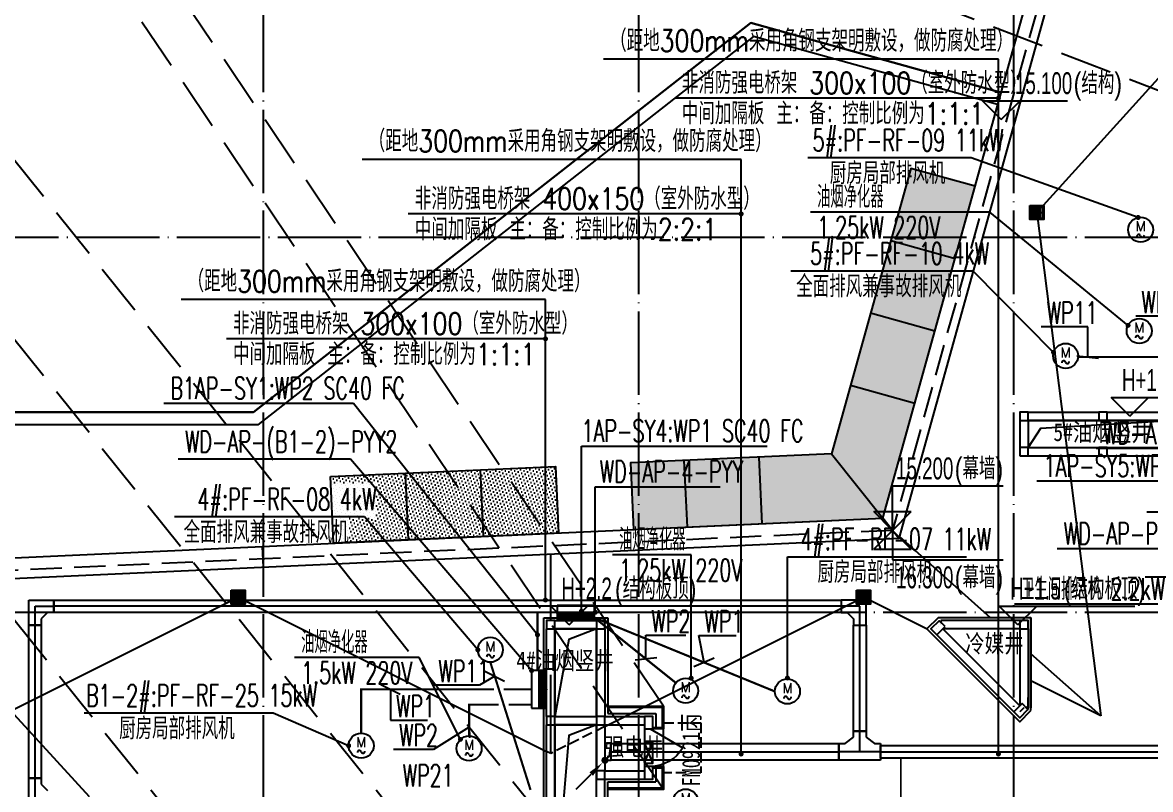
# Model space of a CAD drawing. Extents: x -233336 to 840473, y -28113 to 330904.
# Drawn here: x 71627 to 98686, y 279750 to 298146 of the extents above; entities that cross this region are included whole.
import ezdxf
from ezdxf.enums import TextEntityAlignment as Align
from ezdxf.xclip import XClip

# ---------------------------------------------------------------- set-up
doc = ezdxf.new("R2010")
doc.units = 0
doc.header["$LTSCALE"] = 1000
doc.header["$XCLIPFRAME"] = 2
doc.linetypes.add('104-14# 核心筒$0$DOTE', pattern=[2.42, 2, -0.2, 0.02, -0.2])
doc.linetypes.add('X-104 14#平面$0$DASH', pattern=[0.35, 0.25, -0.1])
doc.layers.get('0').update_dxf_attribs({"linetype": 'CONTINUOUS'})
for name, color, linetype in [('104-14# 核心筒$0$A_AXIS-轴线', 8, '104-14# 核心筒$0$DOTE'), ('CABLETRAY', 130, 'CONTINUOUS'), ('CABLETRAY_DIM', 80, 'CONTINUOUS'), ('CABLETRAY_DOTE', 160, 'CONTINUOUS'), ('DIM-动力', 80, 'CONTINUOUS'), ('DIM-箱柜', 80, 'CONTINUOUS'), ('EQUIP-动力', 80, 'CONTINUOUS'), ('EQUIP-箱柜', 80, 'CONTINUOUS'), ('LWIRE', 80, 'CONTINUOUS'), ('TEL_LEAD', 80, 'CONTINUOUS'), ('WIRE-动力', 50, 'CONTINUOUS'), ('X-104 14#平面$0$01-标注_标高', 8, 'CONTINUOUS'), ('X-104 14#平面$0$02-TEXT_标注', 9, 'CONTINUOUS'), ('X-104 14#平面$0$A-C_玻璃幕墙', 8, 'CONTINUOUS'), ('X-104 14#平面$0$A-O_分水线', 8, 'CONTINUOUS'), ('X-104 14#平面$0$A-O_屋面', 8, 'CONTINUOUS'), ('X-104 14#平面$0$A-SUR_保温', 8, 'CONTINUOUS'), ('X-104 14#平面$0$A-TECH_电气', 8, 'CONTINUOUS'), ('X-104 14#平面$0$A-TECH_结构', 8, 'CONTINUOUS'), ('X-104 14#平面$0$A_STR-砌块墙', 7, 'CONTINUOUS'), ('X-104 14#平面$0$A_STR-砼柱', 8, 'CONTINUOUS'), ('X-104 14#平面$0$DOOR_FIRE', 8, 'CONTINUOUS'), ('X-104 14#平面$0$DOOR_FIRE_TEXT', 7, 'CONTINUOUS'), ('X-104 14#平面$0$DUCT-新风管立管', 3, 'CONTINUOUS'), ('X-104 14#平面$0$EH_玻璃', 8, 'CONTINUOUS'), ('X-104 14#平面$0$SURFACE', 6, 'CONTINUOUS')]:
    doc.layers.add(name, color=color, linetype=linetype)
doc.layers.add('X-104 14#平面$0$04-不打印_辅助线', color=8, linetype='CONTINUOUS', plot=False)
doc.styles.add('_TCH_DIM', font='ROMANS2', dxfattribs={"width": 0.8, "bigfont": 'HZDF2'})
doc.styles.add('_TCH_LABEL', font='COMPLEX', dxfattribs={"bigfont": 'GBCBIG'})
doc.styles.add('_TEL_DIM', font='ROMANS2', dxfattribs={"width": 0.8, "height": 3.5, "bigfont": 'HZDF2'})
doc.styles.get("Standard").update_dxf_attribs({"font": 'GBENOR', "bigfont": 'GBCBIG'})
doc.styles.add('X-104 14#平面$0$_TCH_DIM', font='ros.shx', dxfattribs={"width": 0.8, "bigfont": 'jd.shx'})
doc.styles.add('X-104 14#平面$0$_TCH_WINDOW', font='STXIHEI.TTF', dxfattribs={"width": 0.75, "height": 3.5})
doc.styles.add('X-104 14#平面$0$Standard', font='STXIHEI.TTF', dxfattribs={"width": 0.8})

# ---------------------------------------------------------------- blocks, each defined once
blk = doc.blocks.new('$equip$00001811')
blk.add_circle((0, 0), 0.5)
for centre, radius, start, end in [((-0.073, -0.273), 0.0768, 17.2272, 184.2164), ((0.073, -0.227), 0.0769, 197.2591, 5.1179)]:
    blk.add_arc(centre, radius, start, end)
at = {"color": 7, "style": '_TEL_DIM'}
blk.add_attdef('$TEXT$', text='', height=0.4, dxfattribs=at).set_placement((0.001, 0.137), align=Align.MIDDLE_CENTER)
at = {"color": 7, "style": '_TEL_DIM', "flags": 1}
blk.add_attdef('A', text='', height=0.00002, dxfattribs=at).set_placement((0, 0), align=Align.MIDDLE_CENTER)
blk = doc.blocks.new('104-14# 核心筒')
at = {"layer": '104-14# 核心筒$0$A_AXIS-轴线'}
for p, q in [((77400, 317833.6), (77400, 259754.9)), ((86400, 317833.6), (86400, 259754.9)), ((95400, 317833.6), (95400, 259754.9)), ((-9370.1, 293000), (120259.9, 293000)), ((-9370.1, 284000), (120259.9, 284000))]:
    blk.add_line(p, q, dxfattribs=at)
blk = doc.blocks.new('X-104 14#平面$0$0000')
for p, q in [((59350, 29855), (54563, 24557)), ((26400, 10834), (35400, 15334))]:
    blk.add_line(p, q)
for points in [[(54563, 24557), (56097, 12485)], [(53450, 14841), (51263, 16788)], [(42900, 14771), (42900, 16363)], [(35400, 15334), (42800, 11634)], [(44200, 12234), (50400, 15334)], [(51914, 14577), (50400, 15334)], [(56097, 12485), (54420, 13978)], [(42900, 11584), (42900, 13471)], [(56097, 12485), (54420, 13324)]]:
    blk.add_lwpolyline(points)
at = {"linetype": 'X-104 14#平面$0$DASH'}
blk.add_lwpolyline([(44200, 12234), (42900, 11584), (42800, 11634)], dxfattribs=at)
blk = doc.blocks.new('X-104 14#平面$0$jtkjuyriuy')
h = blk.add_hatch()
h.set_pattern_fill('ANSI31', color=8, scale=30, angle=45)
h.set_pattern_definition([(90, (0, 0), (-47.625, 1e-14), [])])
h.paths.add_polyline_path([(-138, 138), (138, 138), (138, -138), (-138, -138)])
for points in [[(-168, 168), (168, 168), (168, -168), (-168, -168)], [(-138, 138), (138, 138), (138, -138), (-138, -138)]]:
    blk.add_lwpolyline(points, close=True)
at = {"layer": 'X-104 14#平面$0$04-不打印_辅助线'}
for p, q in [((-168, 0), (168, 0)), ((0, 168), (0, -168))]:
    blk.add_line(p, q, dxfattribs=at)
blk = doc.blocks.new('X-104 14#平面$0$ddddllll')
at = {"layer": 'X-104 14#平面$0$A-O_分水线'}
for p in [(71663, 24257), (52500, 15034), (67500, 15034)]:
    blk.add_blockref('X-104 14#平面$0$jtkjuyriuy', p, dxfattribs=at)
blk = doc.blocks.new('X-104 14#平面$0$000003333')
for centre in [(95963, 293585), (76800, 284363), (91800, 284363)]:
    blk.add_circle(centre, 50)
blk = doc.blocks.new('*U94')
blk.add_lwpolyline([(200, 0), (200, 500), (0, 500), (0, 0), (200, 0), (0, 500), (0, 0), (200, 500)])
blk = doc.blocks.new('X-104 14#平面$0$dd')
at = {"layer": 'X-104 14#平面$0$A-TECH_电气'}
blk.add_blockref('*U94', (86613, -18723), dxfattribs=at)
blk = doc.blocks.new('X-104 14#平面$0$$DorLib2D$00000228')
at = {"color": 0}
blk.add_line((0.5, 0), (0, 0.866), dxfattribs=at)
blk.add_arc((0.5, 0), 1, 120, 180, dxfattribs=at)
blk = doc.blocks.new('_FZHK')
blk.add_lwpolyline([(-0.5, -0.5), (0.5, -0.5), (0.5, 0.5), (-0.5, 0.5)], close=True)
blk = doc.blocks.new('X-104 14#平面')
at = {"layer": 'X-104 14#平面$0$EH_玻璃'}
h = blk.add_hatch(dxfattribs=at)
h.set_pattern_fill('DOTS', color=256, scale=50, angle=45)
h.paths.add_polyline_path([(91034.5, 287800.7), (86209.5, 287581), (86282.3, 285982.7), (92265.6, 286255.1), (94479, 294219.8), (92937.4, 294648.2)])
h = blk.add_hatch(dxfattribs=at)
h.set_pattern_fill('DOTS', color=256, scale=50, angle=45)
h.paths.add_polyline_path([(79016.9, 287253.6), (84411.3, 287499.2), (84484.1, 285900.8), (79089.7, 285655.2)])
for p, q in [((95550, 281751.6), (93701.6, 283600)), ((95550, 283600), (95550, 281751.6))]:
    blk.add_line(p, q)
for points in [[(95650, 281710.2), (95550, 281610.2)], [(95750, 281668.8), (95750, 281951.6)]]:
    blk.add_lwpolyline(points)
at = {"layer": 'X-104 14#平面$0$01-标注_标高'}
for p, q in [((95107.7, 295821.5), (94657.7, 296271.5)), ((94657.7, 296271.5), (96692.5, 296271.5)), ((95107.7, 295821.5), (95557.7, 296271.5)), ((98190.2, 288701.7), (97740.2, 289151.7)), ((97740.2, 289151.7), (100996.2, 289151.7)), ((98190.2, 288701.7), (98640.2, 289151.7)), ((92496.6, 285965.3), (92496.6, 287031)), ((92496.6, 287031), (95156.1, 287031)), ((92496.6, 285965.3), (92046.6, 286415.3)), ((92046.6, 286415.3), (92946.6, 286415.3)), ((92496.6, 285965.3), (92946.6, 286415.3)), ((92496.6, 285965.3), (92046.6, 285515.3)), ((92496.6, 285965.3), (92946.6, 285515.3)), ((92496.6, 285965.3), (92496.6, 285257.5)), ((92046.6, 285515.3), (92946.6, 285515.3)), ((92496.6, 285257.5), (95156.1, 285257.5)), ((84740.7, 283700.6), (84290.7, 284150.6)), ((84290.7, 284150.6), (87546.7, 284150.6)), ((84740.7, 283700.6), (85190.7, 284150.6)), ((95506.7, 283698), (95056.7, 284148)), ((95056.7, 284148), (98312.7, 284148)), ((95506.7, 283698), (95956.7, 284148))]:
    blk.add_line(p, q, dxfattribs=at)
at = {"layer": 'X-104 14#平面$0$02-TEXT_标注', "linetype": 'X-104 14#平面$0$DASH', "ltscale": 5}
for points in [[(109150, 292550), (65999.9, 309185)], [(63675.9, 304510.3), (87000, 275450)], [(87000, 281750), (72474, 303121.5)], [(87000, 279750), (72474, 301121.5)], [(58275.9, 300210.3), (81600, 271150)], [(63675.9, 300210.3), (87000, 271150)]]:
    blk.add_lwpolyline(points, dxfattribs=at)
at = {"layer": 'X-104 14#平面$0$A-C_玻璃幕墙'}
blk.add_line((91491.6, 289445.4), (93033.1, 289017), dxfattribs=at)
blk.add_lwpolyline([(91034.5, 287800.7), (86209.5, 287581), (86282.3, 285982.7), (92265.6, 286255.1), (94479, 294219.8), (92937.4, 294648.2)], close=True, dxfattribs=at)
for points in [[(92455.5, 292914), (93997, 292485.6)], [(91973.5, 291179.7), (93515.1, 290751.3)], [(87576, 286041.6), (87503.2, 287639.9)], [(89374.1, 286123.4), (89301.3, 287721.8)], [(91034.5, 287800.7), (92265.6, 286255.1)], [(79016.9, 287253.6), (84411.3, 287499.2), (84484.1, 285900.8), (79089.7, 285655.2), (79016.9, 287253.6)], [(82686, 285819), (82613.2, 287417.3)], [(80887.8, 285737.1), (80815.1, 287335.4)], [(85670, 281750), (87000, 281750), (87000, 281200), (86750, 281200)], [(85670, 281720), (86970, 281720), (86970, 281230), (86750, 281230)], [(86750, 280300), (87000, 280300), (87000, 279750), (85670, 279750)], [(86750, 280270), (86970, 280270), (86970, 279780), (85670, 279780)]]:
    blk.add_lwpolyline(points, dxfattribs=at)
at = {"layer": 'X-104 14#平面$0$A-O_屋面'}
blk.add_lwpolyline([(82349.8, 264577.4), (83499.8, 267565.9), (52926.6, 266284.7), (53491, 268939.8), (17309.3, 268308.2), (22065.4, 284894.6), (62738.3, 285920), (62307.5, 284891.2), (92265.6, 286255.1), (99426.9, 312025), (120741.8, 306094.6), (117562.9, 278400.5), (119297.3, 278014.5), (109062.3, 262867.9), (82417.6, 264753.6)], dxfattribs=at)
blk.add_lwpolyline([(83126.9, 265204.7), (108809.6, 263387.1), (118471.8, 277685.9), (117014.8, 278010.2), (120196.4, 305727.4), (99774.7, 311409.3), (92650.5, 285772.1), (61541.2, 284355.8), (61978.8, 285400.7), (22444.8, 284404), (17976.2, 268819.9), (54110.7, 269450.7), (53549.7, 266811.2), (84240.1, 268097.3)], close=True, dxfattribs=at)
at = {"layer": 'X-104 14#平面$0$A-O_屋面', "ltscale": 5}
blk.add_lwpolyline([(95099.4, 296471), (89096.5, 298141.2), (77166, 288800), (8392.2, 288800), (5790.4, 276559.6), (2660.3, 277224.9), (-2631.9, 278349.8), (-6009.8, 262458.3), (40178.1, 264474.9), (39845.1, 262383.6), (83828.3, 264653.8)], dxfattribs=at)
blk.add_lwpolyline([(95099.4, 296471), (95018.9, 296182), (89162.1, 297811.5), (77269.5, 288500), (70400, 288500), (70400, 288800), (77166, 288800), (89096.5, 298141.2)], close=True, dxfattribs=at)
at = {"layer": 'X-104 14#平面$0$A-O_屋面', "color": 1}
for points in [[(92650.5, 285772.1), (92265.6, 286255.1)], [(77409.1, 285078.2), (77386.4, 285577.7)]]:
    blk.add_lwpolyline(points, dxfattribs=at)
at = {"layer": 'X-104 14#平面$0$A-O_屋面', "linetype": 'X-104 14#平面$0$DASH'}
blk.add_lwpolyline([(87000, 280150), (87000, 281350), (87900, 281350), (87900, 280150)], close=True, dxfattribs=at)
at = {"layer": 'X-104 14#平面$0$A-SUR_保温'}
for p, q in [((84130, 283870), (85670, 283870)), ((84130, 281400), (84130, 283870)), ((85670, 283870), (85670, 281570)), ((95820, 283870), (93660.2, 283870)), ((95820, 283870), (95820, 281710.2)), ((85670, 281570), (86820, 281570)), ((86820, 281570), (86820, 281200)), ((84130, 276900), (84130, 281400)), ((86820, 281200), (86750, 281200)), ((86820, 280300), (86750, 280300)), ((86820, 280300), (86820, 279930))]:
    blk.add_line(p, q, dxfattribs=at)
at = {"layer": 'X-104 14#平面$0$A-TECH_结构', "linetype": 'X-104 14#平面$0$DASH', "ltscale": 3}
blk.add_lwpolyline([(82843.2, 265024.2), (82843.2, 265024.2), (108910.7, 263179.4), (118802, 277817.3), (117234.1, 278166.3), (120414.6, 305874.3), (99635.5, 311655.6), (92496.6, 285965.3), (61847.8, 284570), (62282.6, 285608.4), (22293, 284600.3), (17709.4, 268615.2), (53862.8, 269246.3), (53300.5, 266600.6), (83944, 267884.8), (82843.2, 265024.2), (82843.2, 265024.2)], dxfattribs=at)
at = {"layer": 'X-104 14#平面$0$A_STR-砌块墙'}
for p, q in [((95750, 288799.9), (97450, 288799.9)), ((97650, 288799.9), (99350, 288799.9)), ((95550, 288599.9), (95550, 287950)), ((95750, 288599.9), (97450, 288599.9)), ((95750, 288599.9), (95750, 287950)), ((97650, 288599.9), (99350, 288599.9)), ((95750, 287950), (97450, 287950)), ((97650, 287950), (99350, 287950)), ((95750, 287750), (97450, 287750)), ((97650, 287750), (99350, 287750)), ((84200, 281500), (84200, 283600)), ((84400, 283800), (85400, 283800)), ((84400, 283600), (85400, 283600)), ((84400, 281500), (84400, 283600)), ((85400, 283600), (85400, 281500)), ((85600, 283600), (85600, 281500)), ((93560.2, 283600), (93560.2, 283600)), ((93610.2, 283650), (93610.2, 283650)), ((93618.8, 283800), (93616.8, 283798)), ((95550, 283800), (93660.2, 283800)), ((93672.1, 283742.7), (93660.2, 283800)), ((93660.2, 283700), (93660.2, 283700)), ((95550, 283600), (93701.6, 283600)), ((93701.6, 283600), (95550, 281751.6)), ((95550, 283600), (95550, 281751.6)), ((95750, 283600), (95750, 281710.2)), ((93560.2, 283458.6), (95408.6, 281610.2)), ((95650, 281710.2), (95650, 281710.2)), ((95750, 281710.2), (95692.7, 281722.1)), ((84400, 281500), (85400, 281500)), ((85600, 281500), (86550, 281500)), ((95550, 281610.2), (95550, 281610.2)), ((95600, 281660.2), (95600, 281660.2)), ((95748, 281666.8), (95750, 281668.8)), ((84200, 277000), (84200, 281300)), ((84400, 277000), (84400, 281300)), ((84400, 281300), (85400, 281300)), ((85400, 281300), (85400, 280200)), ((85600, 281300), (85600, 280200)), ((85600, 281300), (86550, 281300)), ((85600, 280200), (86550, 280200)), ((85400, 278600), (85400, 280000)), ((85600, 280000), (86550, 280000)), ((85600, 278600), (85600, 280000))]:
    blk.add_line(p, q, dxfattribs=at)
at = {"layer": 'X-104 14#平面$0$DOOR_FIRE'}
for p, q in [((86550, 281200), (86550, 280300)), ((87000, 280300), (87000, 281200))]:
    blk.add_line(p, q, dxfattribs=at)
at = {"layer": 'X-104 14#平面$0$DUCT-新风管立管'}
blk.add_lwpolyline([(99300, 288599.9), (95750, 288599.9), (95750, 287950), (99300, 287950), (99300, 288599.9), (96045.6, 288408.4), (95750, 287950)], dxfattribs=at)
for points, elevation in [([(85400, 283600), (84400, 283600), (84400, 281500), (85400, 281500), (85400, 283600), (84729.5, 283343.6), (84400, 281500)], 3000), ([(85400, 281300), (84400, 281300), (84400, 277000), (85400, 277000), (85400, 281300), (84729.5, 281043.6), (84400, 277000)], 6000)]:
    blk.add_lwpolyline(points, dxfattribs=dict(at, elevation=elevation))
at = {"layer": 'X-104 14#平面$0$SURFACE'}
for p, q in [((93440, 283479.8), (95429.8, 281490)), ((85670, 279930), (86820, 279930)), ((85670, 278550), (85670, 279930))]:
    blk.add_line(p, q, dxfattribs=at)
blk.add_lwpolyline([(95820, 281639.8), (95820, 283870), (93589.8, 283870), (93319.8, 283600), (95550, 281369.8)], close=True, dxfattribs=at)
ref = blk.add_blockref('104-14# 核心筒', (0, 0))
XClip(ref).set_block_clipping_path([(-38664.3623821461, -25500), (139216.5485069363, 330900)])
for name, p in [('X-104 14#平面$0$ddddllll', (24300, 269328.8)), ('X-104 14#平面$0$000003333', (0, 0)), ('X-104 14#平面$0$dd', (-62.7, 299100))]:
    blk.add_blockref(name, p)
at = {"layer": 'X-104 14#平面$0$A-O_分水线'}
blk.add_blockref('X-104 14#平面$0$0000', (41400, 269028.8), dxfattribs=at)
at = {"layer": 'X-104 14#平面$0$A_STR-砼柱', "xscale": 200}
for p, yscale, zscale in [((95650, 288699.9, 3000), 200, 200), ((97550, 288699.9, 3000), 200, 200), ((95650, 287850, 3000), 200, 200), ((97550, 287850, 3000), 200, 200), ((84300, 283700, 3000), 200, 200), ((85500, 283700, 3000), 200, 200), ((95650, 283700, 3000), 200, 200), ((84300, 281400, 3000), 200, 200), ((85500, 281400, 3000), 200, 200), ((86650, 281350, 3000), 300, 300), ((85500, 280100, 3000), 200, 200), ((86650, 280150, 3000), 300, 300)]:
    blk.add_blockref('_FZHK', p, dxfattribs=dict(at, yscale=yscale, zscale=zscale))
at = {"layer": 'X-104 14#平面$0$A_STR-砼柱', "xscale": 199.9999999999926, "yscale": 279.9999999999959, "zscale": 279.9999999999959, "rotation": 134.9999999999941}
for p in [(93588.5, 283628.3, 3000), (95578.3, 281638.5, 3000)]:
    blk.add_blockref('_FZHK', p, dxfattribs=at)
at = {"layer": 'X-104 14#平面$0$DOOR_FIRE'}
ref = blk.add_blockref('X-104 14#平面$0$$DorLib2D$00000228', (86685, 280750), dxfattribs=dict(at, xscale=-900, yscale=900, zscale=270, rotation=270))
ref.add_attrib('A', 'FM0921丙', (87877.5, 279820.9), dxfattribs={"layer": 'X-104 14#平面$0$DOOR_FIRE_TEXT', "height": 428.14, "rotation": 90, "style": 'X-104 14#平面$0$_TCH_WINDOW', "width": 0.75})
at = {"layer": 'X-104 14#平面$0$01-标注_标高', "color": 7, "style": 'X-104 14#平面$0$_TCH_DIM'}
for s, height, width, p in [('15.100', 525, 0.64, (95435.5, 296429)), ('(结构)', 520.93, 0.8, (96842.5, 296429)), ('H+1.8', 525, 0.64, (98001.8, 289309.2)), ('15.200', 525, 0.64, (92583.1, 287188.5)), ('(幕墙)', 520.93, 0.8, (93990.1, 287188.5)), ('16.300', 525, 0.64, (92583.1, 284575)), ('(幕墙)', 520.93, 0.8, (93990.1, 284575)), ('H+2.2', 525, 0.64, (84552.3, 284308.1)), ('(结构板顶)', 520.93, 0.8, (85839.3, 284308.1)), ('H+1.5', 525, 0.64, (95318.3, 284305.5)), ('(结构板顶)', 520.93, 0.8, (96605.3, 284305.5))]:
    blk.add_text(s, height=height, dxfattribs=dict(at, width=width)).set_placement(p)
at = {"layer": 'X-104 14#平面$0$02-TEXT_标注', "style": 'X-104 14#平面$0$Standard', "width": 0.8}
for s, p in [('5#油烟竖井', (96357.9, 288105.8, 3000)), ('冷媒井', (94240.4, 283034.4)), ('4#油烟竖井', (83474.3, 282629.1, 3000)), ('强电井', (85594.2, 280562))]:
    blk.add_text(s, height=428.14, dxfattribs=at).set_placement(p)
blk = doc.blocks.new('*X5')
at = {"color": 0}
for p, q in [((-250, 33), (-183, 100)), ((-250, 68), (-218, 100)), ((-247, 0), (-147, 100)), ((-212, 0), (-112, 100)), ((-177, 0), (-77, 100)), ((-141, 0), (-41, 100)), ((-106, 0), (-6, 100)), ((-71, 0), (29, 100)), ((-35, 0), (65, 100)), ((0, 0), (100, 100)), ((35, 0), (135, 100)), ((71, 0), (171, 100)), ((106, 0), (206, 100)), ((141, 0), (241, 100)), ((177, 0), (250, 73)), ((212, 0), (250, 38)), ((247, 0), (250, 3))]:
    blk.add_line(p, q, dxfattribs=at)
blk = doc.blocks.new('$equip$00001414')
for p, q in [((0.75, 0.6), (-0.75, 0.6)), ((-0.75, 0.6), (-0.75, 0)), ((0.75, 0), (0.75, 0.6)), ((-0.75, 0.3), (0.75, 0.3)), ((-0.75, 0), (0.75, 0))]:
    blk.add_line(p, q)
at = {"const_width": 0.3}
blk.add_lwpolyline([(-0.75, 0.15), (0.75, 0.15)], dxfattribs=at)
for p in [(0, 0.6), (-0.75, 0.3), (0, 0), (0.75, 0.3)]:
    blk.add_point(p)
at = {"xscale": 0.00300000000061118, "yscale": 0.00300000000061118, "zscale": 0.00300000000061118}
blk.add_blockref('*X5', (0, 0), dxfattribs=at)
at = {"style": '_TCH_LABEL', "flags": 9}
blk.add_attdef('A', (0, 0), '', height=0.00002, dxfattribs=at)
blk = doc.blocks.new('$TelecSys$00000081')
for p, q in [((0.104, 0.104), (0.104, 0.104)), ((-0.104, -0.104), (-0.104, -0.104)), ((-1.15, -1.15), (-0.55, -0.55))]:
    blk.add_line(p, q)
at = {"const_width": 0.142}
blk.add_lwpolyline([(0.071, 0, 1), (-0.071, 0, 1)], format="xyb", close=True, dxfattribs=at)
blk.add_solid([(-0.62, -0.48), (-0.48, -0.62), (-0.1, -0.1)])
at = {"width": 0.8, "flags": 9}
blk.add_attdef('A', (0, 0), '', height=0.00002, rotation=180, dxfattribs=at)

msp = doc.modelspace()

# ---------------------------------------------------------------- linework, layer by layer
at = {"layer": 'CABLETRAY'}
for p, q in [((71776.6, 283693.8), (71776.6, 284293.8)), ((71776.6, 284293.8), (72376.6, 284293.8)), ((72376.6, 283993.8), (72376.6, 284293.8)), ((72376.6, 284293.8), (91263.5, 284293.8)), ((72376.6, 284293.8), (72376.6, 283993.8)), ((91263.5, 284293.8), (91263.5, 283993.8)), ((91863.5, 284293.8), (91263.5, 284293.8)), ((91263.5, 284293.8), (91263.5, 283993.8)), ((91863.5, 283693.8), (91863.5, 284293.8)), ((72226.6, 283993.8), (72076.6, 283843.8)), ((72376.6, 283993.8), (72226.6, 283993.8)), ((91263.5, 283993.8), (72376.6, 283993.8)), ((91263.5, 283993.8), (91413.5, 283993.8)), ((91413.5, 283993.8), (91563.5, 283843.8)), ((71776.6, 283693.8), (72076.6, 283693.8)), ((71776.6, 280022.7), (71776.6, 283693.8)), ((72076.6, 283693.8), (71776.6, 283693.8)), ((72076.6, 283843.8), (72076.6, 283693.8)), ((72076.6, 283693.8), (72076.6, 280022.7)), ((91563.5, 283843.8), (91563.5, 283693.8)), ((91563.5, 283693.8), (91863.5, 283693.8)), ((91563.5, 281150.2), (91563.5, 283693.8)), ((91563.5, 283693.8), (91863.5, 283693.8)), ((91863.5, 283693.8), (91863.5, 281150.2)), ((91863.5, 281150.2), (91563.5, 281150.2)), ((91563.5, 281000.2), (91563.5, 281150.2)), ((91563.5, 281150.2), (91863.5, 281150.2)), ((91863.5, 281150.2), (91863.5, 281000.2)), ((91363.5, 280850.2), (91563.5, 281000.2)), ((91863.5, 281000.2), (92063.5, 280850.2)), ((85750, 280450.2), (85750, 280850.2)), ((85750, 280850.2), (91213.5, 280850.2)), ((91213.5, 280850.2), (91213.5, 280450.2)), ((91213.5, 280450.2), (91213.5, 280850.2)), ((91213.5, 280850.2), (91363.5, 280850.2)), ((92063.5, 280850.2), (92213.5, 280850.2)), ((92213.5, 280850.2), (92213.5, 280450.2)), ((92213.5, 280500.2), (92213.5, 280800.2)), ((92213.5, 280800.2), (99557.1, 280800.2)), ((91213.5, 280450.2), (85750, 280450.2)), ((92213.5, 280450.2), (91213.5, 280450.2)), ((99557.1, 280500.2), (92213.5, 280500.2)), ((72076.6, 280022.7), (71776.6, 280022.7)), ((71776.6, 279122.7), (71776.6, 280022.7)), ((71776.6, 280022.7), (72076.6, 280022.7)), ((72076.6, 280022.7), (72076.6, 279872.7)), ((72076.6, 279872.7), (72226.6, 279722.7))]:
    msp.add_line(p, q, dxfattribs=at)
at = {"layer": 'CABLETRAY_DIM'}
for p, q in [((95037.9, 297270), (85566.8, 297270)), ((95037.9, 296332.7), (95037.9, 297270)), ((95037.9, 296332.7), (87286.2, 296332.7)), ((95037.9, 280599.6), (95037.9, 296332.7)), ((88866.2, 294862.8), (79775.1, 294862.8)), ((88866.2, 293554.5), (88866.2, 294862.8)), ((88866.2, 293554.5), (80881, 293554.5)), ((88866.2, 280599.6), (88866.2, 293554.5)), ((84172.4, 291501.2), (75430.5, 291501.2)), ((84172.4, 290558.7), (84172.4, 291501.2)), ((84172.4, 290558.7), (76517.9, 290558.7)), ((84172.4, 284293.8), (84172.4, 290558.7)), ((85033.1, 284022.3), (85033.1, 287985.9)), ((85033.1, 287985.9), (89491.2, 287985.9)), ((100726.2, 287143.2), (95963.1, 287143.2)), ((101524.7, 286401.7), (98597.4, 286401.7)), ((73231.9, 279572.7), (69294, 283873.3))]:
    msp.add_line(p, q, dxfattribs=at)
at = {"layer": 'CABLETRAY_DIM', "const_width": 60}
for points in [[(95037.9, 296302.7, 1), (95037.9, 296362.7, 1)], [(88866.2, 293524.5, 1), (88866.2, 293584.5, 1)], [(84172.4, 290528.7, 1), (84172.4, 290588.7, 1)], [(84172.4, 284263.8, 1), (84172.4, 284323.8, 1)], [(85033.1, 283992.3, 1), (85033.1, 284052.3, 1)], [(88866.2, 280569.6, 1), (88866.2, 280629.6, 1)], [(95037.9, 280569.6, 1), (95037.9, 280629.6, 1)]]:
    msp.add_lwpolyline(points, format="xyb", close=True, dxfattribs=at)
at = {"layer": 'CABLETRAY_DOTE'}
for p, q in [((71926.6, 283693.8), (71926.6, 284143.8)), ((71926.6, 284143.8), (72376.6, 284143.8)), ((91263.5, 284143.8), (72376.6, 284143.8)), ((91713.5, 284143.8), (91263.5, 284143.8)), ((91713.5, 283693.8), (91713.5, 284143.8)), ((71926.6, 280022.7), (71926.6, 283693.8)), ((91713.5, 281150.2), (91713.5, 283693.8)), ((91713.5, 280650.2), (91713.5, 281150.2)), ((85750, 280650.2), (91213.5, 280650.2)), ((92213.5, 280650.2), (91213.5, 280650.2)), ((92213.5, 280650.2), (99557.1, 280650.2)), ((71926.6, 279122.7), (71926.6, 280022.7))]:
    msp.add_line(p, q, dxfattribs=at)
at = {"layer": 'DIM-动力', "color": 80}
for p, q in [((94380.9, 294900.9), (90463.5, 294900.9)), ((98390.1, 293470.7), (94380.9, 294900.9)), ((94833, 293598.3), (90530.6, 293598.3)), ((98148.6, 290882.3), (94833, 293598.3)), ((94432.6, 292185.4), (90062, 292185.4)), ((96361.6, 290233.2), (94432.6, 292185.4)), ((79569.6, 289007.1), (75014.2, 289007.1)), ((83979.7, 283460.3), (79569.6, 289007.1)), ((79495.3, 287671), (75362, 287671)), ((83840, 282601.2), (79495.3, 287671)), ((79827.6, 286290.1), (75273.7, 286290.1)), ((82549.4, 283100), (79827.6, 286290.1)), ((87667.9, 285378.9), (85781.9, 285378.9)), ((87667.9, 282418.3), (87667.9, 285378.9)), ((89977.4, 282423.1), (89977.4, 285333.2)), ((89977.4, 285333.2), (94276.2, 285333.2)), ((99667.2, 284191.4), (95425.3, 284191.4)), ((81140.5, 282913.8), (78152.6, 282913.8)), ((82132.5, 280951.8), (81140.5, 282913.8)), ((77637.8, 281581.3), (73107.9, 281581.3)), ((79450.4, 280800), (77637.8, 281581.3))]:
    msp.add_line(p, q, dxfattribs=at)
at = {"layer": 'DIM-动力'}
for p, q in [((96919.5, 290152.8), (97441, 290093)), ((86842.7, 282910), (86320.8, 282852.4)), ((88217.8, 282896.7), (87733.7, 282693.5)), ((82720.7, 282590.8), (83186.3, 282348.3)), ((80219.9, 282269.3), (80688.7, 282033.1)), ((82333.5, 281509.8), (82346, 280985))]:
    msp.add_line(p, q, dxfattribs=at)
at = {"layer": 'DIM-动力', "color": 80, "const_width": 60}
for points in [[(98418.3, 293460.6, 1), (98361.8, 293480.8, 1)], [(98171.8, 290863.3, 1), (98125.4, 290901.3, 1)], [(96382.7, 290211.9, 1), (96340.5, 290254.5, 1)], [(83998.4, 283436.9, 1), (83961, 283483.8, 1)], [(82568.9, 283077.2, 1), (82529.9, 283122.8, 1)], [(83859.5, 282578.4, 1), (83820.5, 282624, 1)], [(87667.9, 282388.3, 1), (87667.9, 282448.3, 1)], [(89977.4, 282393.1, 1), (89977.4, 282453.1, 1)], [(82146.1, 280925, 1), (82119, 280978.5, 1)], [(79478, 280788.1, 1), (79422.9, 280811.9, 1)]]:
    msp.add_lwpolyline(points, format="xyb", close=True, dxfattribs=at)
at = {"layer": 'DIM-动力'}
for points in [[(99292.9, 291102.1), (98335.2, 291102.1)], [(97180.3, 290847.4), (96060.4, 290847.4)], [(97180.3, 290122.9), (97180.3, 290847.4)], [(99447.8, 284840.4), (98559.7, 284840.4)], [(86581.7, 282881.2), (86581.7, 283448.9)], [(86581.7, 283448.9), (87539.4, 283448.9)], [(87975.7, 282795.1), (87854.9, 283443.5)], [(87854.9, 283443.5), (88743.1, 283443.5)], [(82588, 282251.7), (81468.1, 282251.7)], [(82953.5, 282469.6), (82588, 282251.7)], [(80454.3, 282151.2), (80454.3, 281411.3)], [(80454.3, 281411.3), (81342.5, 281411.3)], [(82339.8, 281247.4), (81482.1, 280712)], [(81482.1, 280712), (80524.4, 280712)]]:
    msp.add_lwpolyline(points, dxfattribs=at)
at = {"layer": 'DIM-箱柜'}
for p, q in [((100304.6, 287926.6), (97387, 287926.6)), ((98318.9, 285522), (96448.6, 285522)), ((99401.2, 285522), (98318.9, 285522))]:
    msp.add_line(p, q, dxfattribs=at)
at = {"layer": 'EQUIP-箱柜'}
for p, q in [((85707.3, 280553.5), (85750, 280850.2)), ((85600, 280450.2), (85707.3, 280553.5))]:
    msp.add_line(p, q, dxfattribs=at)
msp.add_lwpolyline([(85600, 280450.2), (85750, 280450.2), (85750, 280850.2), (85600, 280850.2)], close=True, dxfattribs=at)
at = {"layer": 'TEL_LEAD', "color": 80}
for p, q in [((85366, 284000), (85366, 287006.7)), ((85366, 287006.7), (88364.2, 287006.7))]:
    msp.add_line(p, q, dxfattribs=at)
at = {"layer": 'TEL_LEAD', "color": 80, "const_width": 60}
msp.add_lwpolyline([(85366, 283970, 1), (85366, 284030, 1)], format="xyb", close=True, dxfattribs=at)
at = {"layer": 'WIRE-动力', "color": 50}
for points, const_width in [([(96948.7, 290122.9), (99706.5, 290122.9)], 52.5), ([(83979.7, 282601.2), (83979.7, 284022.3)], 52.5), ([(85350, 283868.2), (87299.8, 282305.9)], 52.5), ([(85350, 283868.2), (89676.7, 282100)], 52.5), ([(83813.3, 279739.7), (82849.4, 282800)], 52.5), ([(79750.4, 281100), (79750.4, 282151.2), (82935.8, 282151.2)], 52.5), ([(83840, 282151.2), (83171.7, 282151.2)], 52.5), ([(82339.8, 281034.9), (82339.8, 281781.9), (83052.1, 281781.9)], 52.5), ([(83840, 281781.9), (83288, 281781.9)], 52.5), ([(92700, 277860), (92700, 280499.6)], 37.5)]:
    msp.add_lwpolyline(points, dxfattribs=dict(at, const_width=const_width))

# ---------------------------------------------------------------- block references
msp.add_blockref('X-104 14#平面', (0, 0))
at = {"layer": 'EQUIP-动力', "color": 80, "xscale": 600, "yscale": 600, "zscale": 600}
for p in [(98450, 293176.7, 3000), (98416.5, 290747.3), (96650, 290150.6, 3000), (82849.4, 283100, 3000), (87533.9, 282118.3), (89976.7, 282100, 3000), (79750.4, 280800, 3000), (82339.8, 280734.9), (87533.9, 279459.5)]:
    msp.add_blockref('$equip$00001811', p, dxfattribs=at).add_auto_attribs({'$TEXT$': 'M'})
at = {"layer": 'EQUIP-箱柜', "color": 80, "xscale": 600, "yscale": 600, "zscale": 600}
msp.add_blockref('$equip$00001414', (84900, 283800), dxfattribs=at)
at = {"layer": 'EQUIP-箱柜', "color": 80, "xscale": 600, "yscale": 600, "zscale": 600, "rotation": 90}
msp.add_blockref('$equip$00001414', (84200, 282151.2), dxfattribs=at)
at = {"layer": 'LWIRE', "xscale": 600, "yscale": 600, "zscale": 600}
msp.add_blockref('$TelecSys$00000081', (85600, 280450.2), dxfattribs=at)

# ---------------------------------------------------------------- texts
at = {"layer": 'CABLETRAY_DIM', "color": 7}
for s, height, style, width, p in [('（距地300mm采用角钢支架明敷设，做防腐处理）', 520.866, '_TCH_DIM', 0.8, (85724.3, 297449.4)), ('非消防强电桥架 300x100（室外防水型）', 520.866, '_TCH_DIM', 0.8, (87443.7, 296437.7)), ('中间加隔板 主：备：控制比例为1:1:1', 520.866, '_TCH_DIM', 0.8, (87443.7, 295702.7)), ('（距地300mm采用角钢支架明敷设，做防腐处理）', 520.866, '_TCH_DIM', 0.8, (79932.6, 295042.2)), ('非消防强电桥架 400x150（室外防水型）', 520.866, '_TCH_DIM', 0.8, (81038.5, 293659.5)), ('中间加隔板 主：备：控制比例为2:2:1', 520.866, '_TCH_DIM', 0.8, (81038.5, 292924.5)), ('（距地300mm采用角钢支架明敷设，做防腐处理）', 520.866, '_TCH_DIM', 0.8, (75588, 291680.6)), ('非消防强电桥架 300x100（室外防水型）', 520.866, '_TCH_DIM', 0.8, (76675.4, 290663.7)), ('中间加隔板 主：备：控制比例为1:1:1', 520.866, '_TCH_DIM', 0.8, (76675.4, 289928.7)), ('1AP-SY4:WP1 SC40 FC', 525, '_TEL_DIM', 0.64, (85035.2, 288090.9)), ('1AP-SY5:WP1 SC40 FC', 525, '_TEL_DIM', 0.64, (96120.6, 287248.2))]:
    msp.add_text(s, height=height, dxfattribs=dict(at, style=style, width=width)).set_placement(p)
at = {"layer": 'DIM-动力', "color": 7, "style": '_TEL_DIM'}
for s, height, width, p in [('5#:PF-RF-09 11kW', 525, 0.64, (90580, 295060.2)), ('厨房局部排风机', 520.87, 0.8, (90993.6, 294270.9)), ('油烟净化器 ', 525, 0.64, (90688.1, 293703.3)), ('1.25kW 220V', 525, 0.64, (90688.1, 292968.3)), ('5#:PF-RF-10 4kW', 525, 0.64, (90521, 292344.7)), ('全面排风兼事故排风机', 520.87, 0.8, (90187, 291555.4)), ('WP2', 525, 0.64, (98466.5, 291177.1)), ('WP11', 525, 0.64, (96191.6, 290922.4)), ('B1AP-SY1:WP2 SC40 FC', 525, 0.64, (75171.7, 289112.1)), ('WD-AP-(B1-2)-PYY2', 525, 0.64, (75519.5, 287830.3)), ('4#:PF-RF-08 4kW', 525, 0.64, (75824.3, 286449.4)), ('全面排风兼事故排风机', 520.87, 0.8, (75490.3, 285660.1)), ('油烟净化器 ', 525, 0.64, (85939.4, 285483.9)), ('4#:PF-RF-07 11kW', 525, 0.64, (90284.6, 285492.6)), ('1.25kW 220V', 525, 0.64, (85939.4, 284748.9)), ('厨房局部排风机', 520.87, 0.8, (90698.1, 284703.2)), ('卫生间排风机 2.2kW', 525, 0.64, (95582.8, 284296.4)), ('WP2', 525, 0.64, (86713, 283523.9)), ('WP1', 525, 0.64, (87986.2, 283518.5)), ('油烟净化器 ', 525, 0.64, (78310.1, 283018.8)), ('1.5kW 220V', 525, 0.64, (78310.1, 282283.8)), ('WP11', 525, 0.64, (81599.4, 282326.7)), ('B1-2#:PF-RF-25 15kW', 525, 0.64, (73148.3, 281740.6)), ('WP1', 525, 0.64, (80585.5, 281486.3)), ('厨房局部排风机', 520.87, 0.8, (73944.2, 280951.3)), ('WP2', 525, 0.64, (80655.7, 280787)), ('WP21', 525, 0.64, (80743.2, 279824.4))]:
    msp.add_text(s, height=height, dxfattribs=dict(at, width=width)).set_placement(p)
at = {"layer": 'DIM-箱柜', "color": 7, "style": '_TEL_DIM', "width": 0.64}
for s, p in [('WD-AP-5-PYY', (97544.5, 288031.6)), ('WD-AP-PF2', (96606.1, 285627))]:
    msp.add_text(s, height=525, dxfattribs=at).set_placement(p)
at = {"layer": 'TEL_LEAD', "color": 7, "style": '_TEL_DIM', "width": 0.64}
msp.add_text('WD-AP-4-PYY', height=525, dxfattribs=at).set_placement((85472.4, 287111.7))

doc.saveas('drawing.dxf')
